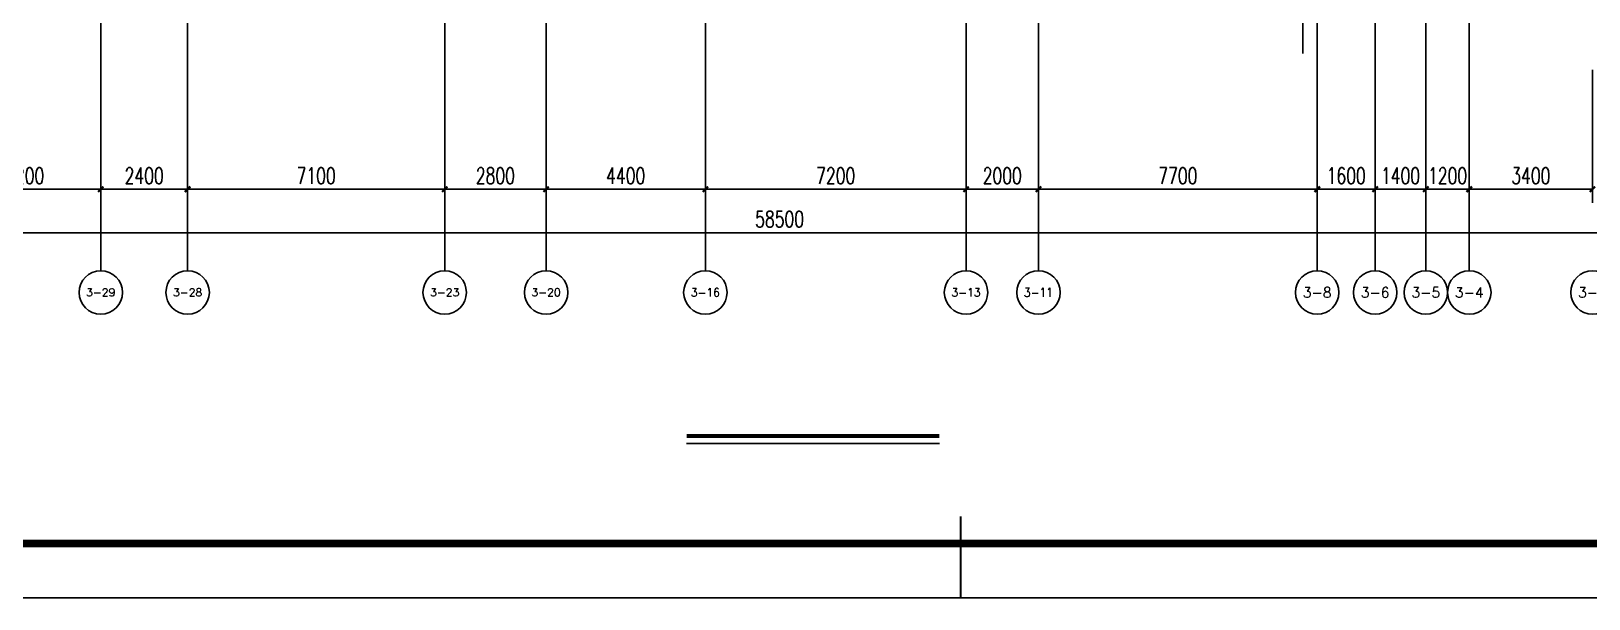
# Model space of a CAD drawing. Extents: x -59851 to 653804, y -249523 to 437614.
# Drawn here: x 312727 to 355751, y 348462 to 364139 of the extents above; entities that cross this region are included whole.
import ezdxf
from ezdxf.enums import TextEntityAlignment as Align

# ---------------------------------------------------------------- set-up
doc = ezdxf.new("R2010")
doc.units = 0
doc.header["$LTSCALE"] = 1000
doc.header["$MEASUREMENT"] = 0
for name, color, linetype in [('AXIS', 3, 'Continuous'), ('AXIS_TEXT', 7, 'Continuous'), ('DIM_SYMB', 3, 'Continuous'), ('DOTE', 16, 'Continuous'), ('LABEL_FIXBOX_PM', 7, 'Continuous'), ('LABEL_TXT_PM', 1, 'Continuous')]:
    doc.layers.add(name, color=color, linetype=linetype)
doc.styles.add('_TCH_AXIS', font='COMPLEX', dxfattribs={"bigfont": 'GBCBIG'})
doc.styles.add('_TCH_DIM_T3', font='SIMPLEX.shx', dxfattribs={"width": 0.705882, "bigfont": 'GBCBIG.shx'})
doc.styles.add('COMPLEX', font='COMPLEX')
doc.styles.add('LABEL_TXT_PM', font='pm_njadri_romans1.shx', dxfattribs={"width": 0.7, "bigfont": 'pm_njadri_hztxt.shx'})
doc.dimstyles.new('_TCH_ARCH&&150', dxfattribs={"dimtxt": 446.25, "dimasz": 150, "dimexe": 375, "dimexo": 450, "dimgap": 150, "dimtad": 1, "dimdec": 0, "dimzin": 0, "dimdsep": 46, "dimtxsty": '_TCH_DIM_T3', "dimblk": 'ARCHTICK', "dimcen": 0.09, "dimclrt": 7, "dimazin": 2, "dimtfac": 1, "dimtdec": 0, "dimtix": 1, "dimtmove": 2, "dimatfit": 3, "dimfxl": 0, "dimtolj": 1, "dimtzin": 0, "dimarcsym": 0})

# ---------------------------------------------------------------- blocks, each defined once
blk = doc.blocks.new('PMSheet_A1_20150113_5-3892016032414355901')
at = {"layer": 'LABEL_FIXBOX_PM'}
blk.add_lwpolyline([(0, 594), (841, 594), (841, 0), (0, 0)], close=True, dxfattribs=at)
at = {"layer": 'LABEL_FIXBOX_PM', "const_width": 1.4}
blk.add_lwpolyline([(831, 584), (25, 584), (25, 10), (831, 10)], close=True, dxfattribs=at)
at = {"layer": 'LABEL_FIXBOX_PM', "const_width": 0.35}
blk.add_lwpolyline([(420.5, 15), (420.5, 0)], dxfattribs=at)
at = {"layer": 'LABEL_TXT_PM', "style": 'LABEL_TXT_PM'}
for tag, height, width, p in [('修改图应说明理由', 4.5, 0.7, (788.35, 468.8)), ('出图章签名', 4.5, 0.7, (759.46, 338.09)), ('建设单位_U01', 4.5, 0.7, (800.9, 212.14)), ('建设单位', 4.5, 0.7, (800.9, 210.2)), ('建设单位_D01', 4.5, 0.7, (800.9, 207.4)), ('项目名称_U01', 4.5, 0.7, (800.9, 200.42)), ('项目名称', 4.5, 0.7, (800.9, 198.19)), ('项目名称_D01', 4.5, 0.7, (800.9, 195.3)), ('设计编号', 4.5, 0.6, (780.76, 187.9)), ('分项号', 4.5, 0.6, (820.26, 188)), ('项目经理', 4.5, 0.7, (780.26, 172)), ('项目经理签名', 4.5, 0.7, (810.18, 172.26)), ('审定', 4.5, 0.7, (780.26, 163.9)), ('审定签名', 4.5, 0.7, (810.18, 164.16)), ('审核', 4.5, 0.7, (780.26, 156)), ('审核签名', 4.5, 0.7, (810.18, 156.26)), ('项目负责', 4.5, 0.7, (780.26, 148)), ('项目负责签名', 4.5, 0.7, (810.18, 148.26)), ('专业负责', 4.5, 0.7, (780.26, 140)), ('专业负责签名', 4.5, 0.7, (810.18, 140.26)), ('校对', 4.5, 0.7, (780.26, 131.9)), ('校对签名', 4.5, 0.7, (810.18, 132.16)), ('设计签名', 4.5, 0.7, (810.18, 124.26)), ('设计', 4.5, 0.7, (780.26, 124)), ('绘制', 4.5, 0.7, (780.26, 115.9)), ('绘制签名', 4.5, 0.7, (810.18, 116.16)), ('方案_01', 4.5, 0.7, (780.26, 95.9)), ('方案_01签名', 4.5, 0.7, (810.18, 96.16)), ('方案_02', 4.5, 0.7, (780.26, 87.9)), ('方案_02签名', 4.5, 0.7, (810.18, 88.16)), ('方案_03', 4.5, 0.7, (780.29, 79.9)), ('方案_03签名', 4.5, 0.7, (810.2, 80.16)), ('方案_04', 4.5, 0.7, (780.26, 71.9)), ('方案_04签名', 4.5, 0.7, (810.18, 72.16)), ('图名_U02', 4.5, 0.7, (790.5, 60.2)), ('图名_U01', 4.5, 0.7, (790.5, 54.2)), ('图名', 4.5, 0.7, (790.5, 47.96)), ('图名_D01', 4.5, 0.7, (790.5, 42.4)), ('图名_D02', 4.5, 0.7, (790.5, 37)), ('图号', 3.5, 0.7, (760.97, 20.95)), ('图档号', 3.5, 0.7, (781.1, 20.95)), ('日期', 3.5, 0.7, (801.07, 20.95)), ('版本号', 3.5, 0.7, (820.27, 20.95))]:
    blk.add_attdef(tag, text='', height=height, dxfattribs=dict(at, width=width)).set_placement(p, align=Align.CENTER)
blk = doc.blocks.new('_ArchTick')
at = {"color": 0, "linetype": 'ByBlock', "const_width": 0.4}
blk.add_lwpolyline([(-0.5, -0.5), (0.5, 0.5)], dxfattribs=at)
blk = doc.blocks.new('*D4359')
at = {"layer": 'AXIS', "color": 0, "lineweight": -2, "transparency": 16777216}
for p, q in [((310449, 363074), (310449, 359399)), ((314649, 363074), (314649, 359399)), ((310449, 359774), (314649, 359774))]:
    blk.add_line(p, q, dxfattribs=at)
at = {"layer": 'Defpoints', "color": 0, "transparency": 16777216}
for p in [(310449, 363524), (314649, 363524), (314649, 359774)]:
    blk.add_point(p, dxfattribs=at)
at = {"layer": 'AXIS', "color": 0, "lineweight": -2, "transparency": 16777216, "xscale": 150, "yscale": 150, "zscale": 150, "rotation": 180}
blk.add_blockref('_ArchTick', (310449, 359774), dxfattribs=at)
at = {"layer": 'AXIS', "color": 0, "lineweight": -2, "transparency": 16777216, "xscale": 150, "yscale": 150, "zscale": 150}
blk.add_blockref('_ArchTick', (314649, 359774), dxfattribs=at)
at = {"layer": 'AXIS', "color": 7, "transparency": 16777216, "insert": (312549, 360147), "char_height": 446.2, "attachment_point": 5, "style": '_TCH_DIM_T3'}
blk.add_mtext('\\A1;4200', dxfattribs=at)
blk = doc.blocks.new('*D4360')
at = {"layer": 'AXIS', "color": 0, "lineweight": -2, "transparency": 16777216}
for p, q in [((314649, 363074), (314649, 359399)), ((317049, 363074), (317049, 359399)), ((314649, 359774), (317049, 359774))]:
    blk.add_line(p, q, dxfattribs=at)
at = {"layer": 'Defpoints', "color": 0, "transparency": 16777216}
for p in [(314649, 363524), (317049, 363524), (317049, 359774)]:
    blk.add_point(p, dxfattribs=at)
at = {"layer": 'AXIS', "color": 0, "lineweight": -2, "transparency": 16777216, "xscale": 150, "yscale": 150, "zscale": 150, "rotation": 180}
blk.add_blockref('_ArchTick', (314649, 359774), dxfattribs=at)
at = {"layer": 'AXIS', "color": 0, "lineweight": -2, "transparency": 16777216, "xscale": 150, "yscale": 150, "zscale": 150}
blk.add_blockref('_ArchTick', (317049, 359774), dxfattribs=at)
at = {"layer": 'AXIS', "color": 7, "transparency": 16777216, "insert": (315849, 360147), "char_height": 446.2, "attachment_point": 5, "style": '_TCH_DIM_T3'}
blk.add_mtext('\\A1;2400', dxfattribs=at)
blk = doc.blocks.new('*D4361')
at = {"layer": 'AXIS', "color": 0, "lineweight": -2, "transparency": 16777216}
for p, q in [((317049, 363074), (317049, 359399)), ((324149, 363074), (324149, 359399)), ((317049, 359774), (324149, 359774))]:
    blk.add_line(p, q, dxfattribs=at)
at = {"layer": 'Defpoints', "color": 0, "transparency": 16777216}
for p in [(317049, 363524), (324149, 363524), (324149, 359774)]:
    blk.add_point(p, dxfattribs=at)
at = {"layer": 'AXIS', "color": 0, "lineweight": -2, "transparency": 16777216, "xscale": 150, "yscale": 150, "zscale": 150, "rotation": 180}
blk.add_blockref('_ArchTick', (317049, 359774), dxfattribs=at)
at = {"layer": 'AXIS', "color": 0, "lineweight": -2, "transparency": 16777216, "xscale": 150, "yscale": 150, "zscale": 150}
blk.add_blockref('_ArchTick', (324149, 359774), dxfattribs=at)
at = {"layer": 'AXIS', "color": 7, "transparency": 16777216, "insert": (320599, 360147), "char_height": 446.2, "attachment_point": 5, "style": '_TCH_DIM_T3'}
blk.add_mtext('\\A1;7100', dxfattribs=at)
blk = doc.blocks.new('*D4362')
at = {"layer": 'AXIS', "color": 0, "lineweight": -2, "transparency": 16777216}
for p, q in [((324149, 363074), (324149, 359399)), ((326949, 363074), (326949, 359399)), ((324149, 359774), (326949, 359774))]:
    blk.add_line(p, q, dxfattribs=at)
at = {"layer": 'Defpoints', "color": 0, "transparency": 16777216}
for p in [(324149, 363524), (326949, 363524), (326949, 359774)]:
    blk.add_point(p, dxfattribs=at)
at = {"layer": 'AXIS', "color": 0, "lineweight": -2, "transparency": 16777216, "xscale": 150, "yscale": 150, "zscale": 150, "rotation": 180}
blk.add_blockref('_ArchTick', (324149, 359774), dxfattribs=at)
at = {"layer": 'AXIS', "color": 0, "lineweight": -2, "transparency": 16777216, "xscale": 150, "yscale": 150, "zscale": 150}
blk.add_blockref('_ArchTick', (326949, 359774), dxfattribs=at)
at = {"layer": 'AXIS', "color": 7, "transparency": 16777216, "insert": (325549, 360147), "char_height": 446.2, "attachment_point": 5, "style": '_TCH_DIM_T3'}
blk.add_mtext('\\A1;2800', dxfattribs=at)
blk = doc.blocks.new('*D4363')
at = {"layer": 'AXIS', "color": 0, "lineweight": -2, "transparency": 16777216}
for p, q in [((326949, 363074), (326949, 359399)), ((331349, 363074), (331349, 359399)), ((326949, 359774), (331349, 359774))]:
    blk.add_line(p, q, dxfattribs=at)
at = {"layer": 'Defpoints', "color": 0, "transparency": 16777216}
for p in [(326949, 363524), (331349, 363524), (331349, 359774)]:
    blk.add_point(p, dxfattribs=at)
at = {"layer": 'AXIS', "color": 0, "lineweight": -2, "transparency": 16777216, "xscale": 150, "yscale": 150, "zscale": 150, "rotation": 180}
blk.add_blockref('_ArchTick', (326949, 359774), dxfattribs=at)
at = {"layer": 'AXIS', "color": 0, "lineweight": -2, "transparency": 16777216, "xscale": 150, "yscale": 150, "zscale": 150}
blk.add_blockref('_ArchTick', (331349, 359774), dxfattribs=at)
at = {"layer": 'AXIS', "color": 7, "transparency": 16777216, "insert": (329149, 360147), "char_height": 446.2, "attachment_point": 5, "style": '_TCH_DIM_T3'}
blk.add_mtext('\\A1;4400', dxfattribs=at)
blk = doc.blocks.new('*D4364')
at = {"layer": 'AXIS', "color": 0, "lineweight": -2, "transparency": 16777216}
for p, q in [((331349, 363074), (331349, 359399)), ((338549, 363074), (338549, 359399)), ((331349, 359774), (338549, 359774))]:
    blk.add_line(p, q, dxfattribs=at)
at = {"layer": 'Defpoints', "color": 0, "transparency": 16777216}
for p in [(331349, 363524), (338549, 363524), (338549, 359774)]:
    blk.add_point(p, dxfattribs=at)
at = {"layer": 'AXIS', "color": 0, "lineweight": -2, "transparency": 16777216, "xscale": 150, "yscale": 150, "zscale": 150, "rotation": 180}
blk.add_blockref('_ArchTick', (331349, 359774), dxfattribs=at)
at = {"layer": 'AXIS', "color": 0, "lineweight": -2, "transparency": 16777216, "xscale": 150, "yscale": 150, "zscale": 150}
blk.add_blockref('_ArchTick', (338549, 359774), dxfattribs=at)
at = {"layer": 'AXIS', "color": 7, "transparency": 16777216, "insert": (334949, 360147), "char_height": 446.2, "attachment_point": 5, "style": '_TCH_DIM_T3'}
blk.add_mtext('\\A1;7200', dxfattribs=at)
blk = doc.blocks.new('*D4365')
at = {"layer": 'AXIS', "color": 0, "lineweight": -2, "transparency": 16777216}
for p, q in [((338549, 363074), (338549, 359399)), ((340549, 363074), (340549, 359399)), ((338549, 359774), (340549, 359774))]:
    blk.add_line(p, q, dxfattribs=at)
at = {"layer": 'Defpoints', "color": 0, "transparency": 16777216}
for p in [(338549, 363524), (340549, 363524), (340549, 359774)]:
    blk.add_point(p, dxfattribs=at)
at = {"layer": 'AXIS', "color": 0, "lineweight": -2, "transparency": 16777216, "xscale": 150, "yscale": 150, "zscale": 150, "rotation": 180}
blk.add_blockref('_ArchTick', (338549, 359774), dxfattribs=at)
at = {"layer": 'AXIS', "color": 0, "lineweight": -2, "transparency": 16777216, "xscale": 150, "yscale": 150, "zscale": 150}
blk.add_blockref('_ArchTick', (340549, 359774), dxfattribs=at)
at = {"layer": 'AXIS', "color": 7, "transparency": 16777216, "insert": (339549, 360147), "char_height": 446.2, "attachment_point": 5, "style": '_TCH_DIM_T3'}
blk.add_mtext('\\A1;2000', dxfattribs=at)
blk = doc.blocks.new('*D4366')
at = {"layer": 'AXIS', "color": 0, "lineweight": -2, "transparency": 16777216}
for p, q in [((340549, 363074), (340549, 359399)), ((348249, 363074), (348249, 359399)), ((340549, 359774), (348249, 359774))]:
    blk.add_line(p, q, dxfattribs=at)
at = {"layer": 'Defpoints', "color": 0, "transparency": 16777216}
for p in [(340549, 363524), (348249, 363524), (348249, 359774)]:
    blk.add_point(p, dxfattribs=at)
at = {"layer": 'AXIS', "color": 0, "lineweight": -2, "transparency": 16777216, "xscale": 150, "yscale": 150, "zscale": 150, "rotation": 180}
blk.add_blockref('_ArchTick', (340549, 359774), dxfattribs=at)
at = {"layer": 'AXIS', "color": 0, "lineweight": -2, "transparency": 16777216, "xscale": 150, "yscale": 150, "zscale": 150}
blk.add_blockref('_ArchTick', (348249, 359774), dxfattribs=at)
at = {"layer": 'AXIS', "color": 7, "transparency": 16777216, "insert": (344399, 360147), "char_height": 446.2, "attachment_point": 5, "style": '_TCH_DIM_T3'}
blk.add_mtext('\\A1;7700', dxfattribs=at)
blk = doc.blocks.new('*D4367')
at = {"layer": 'AXIS', "color": 0, "lineweight": -2, "transparency": 16777216}
for p, q in [((348249, 363074), (348249, 359399)), ((349849, 363074), (349849, 359399)), ((348249, 359774), (349849, 359774))]:
    blk.add_line(p, q, dxfattribs=at)
at = {"layer": 'Defpoints', "color": 0, "transparency": 16777216}
for p in [(348249, 363524), (349849, 363524), (349849, 359774)]:
    blk.add_point(p, dxfattribs=at)
at = {"layer": 'AXIS', "color": 0, "lineweight": -2, "transparency": 16777216, "xscale": 150, "yscale": 150, "zscale": 150, "rotation": 180}
blk.add_blockref('_ArchTick', (348249, 359774), dxfattribs=at)
at = {"layer": 'AXIS', "color": 0, "lineweight": -2, "transparency": 16777216, "xscale": 150, "yscale": 150, "zscale": 150}
blk.add_blockref('_ArchTick', (349849, 359774), dxfattribs=at)
at = {"layer": 'AXIS', "color": 7, "transparency": 16777216, "insert": (349049, 360147), "char_height": 446.2, "attachment_point": 5, "style": '_TCH_DIM_T3'}
blk.add_mtext('\\A1;1600', dxfattribs=at)
blk = doc.blocks.new('*D4368')
at = {"layer": 'AXIS', "color": 0, "lineweight": -2, "transparency": 16777216}
for p, q in [((349849, 363074), (349849, 359399)), ((351249, 363074), (351249, 359399)), ((349849, 359774), (351249, 359774))]:
    blk.add_line(p, q, dxfattribs=at)
at = {"layer": 'Defpoints', "color": 0, "transparency": 16777216}
for p in [(349849, 363524), (351249, 363524), (351249, 359774)]:
    blk.add_point(p, dxfattribs=at)
at = {"layer": 'AXIS', "color": 0, "lineweight": -2, "transparency": 16777216, "xscale": 150, "yscale": 150, "zscale": 150, "rotation": 180}
blk.add_blockref('_ArchTick', (349849, 359774), dxfattribs=at)
at = {"layer": 'AXIS', "color": 0, "lineweight": -2, "transparency": 16777216, "xscale": 150, "yscale": 150, "zscale": 150}
blk.add_blockref('_ArchTick', (351249, 359774), dxfattribs=at)
at = {"layer": 'AXIS', "color": 7, "transparency": 16777216, "insert": (350549, 360147), "char_height": 446.2, "attachment_point": 5, "style": '_TCH_DIM_T3'}
blk.add_mtext('\\A1;1400', dxfattribs=at)
blk = doc.blocks.new('*D4369')
at = {"layer": 'AXIS', "color": 0, "lineweight": -2, "transparency": 16777216}
for p, q in [((351249, 363074), (351249, 359399)), ((352449, 363074), (352449, 359399)), ((351249, 359774), (351099, 359774)), ((351249, 359774), (352449, 359774)), ((352449, 359774), (352599, 359774))]:
    blk.add_line(p, q, dxfattribs=at)
at = {"layer": 'Defpoints', "color": 0, "transparency": 16777216}
for p in [(351249, 363524), (352449, 363524), (352449, 359774)]:
    blk.add_point(p, dxfattribs=at)
at = {"layer": 'AXIS', "color": 0, "lineweight": -2, "transparency": 16777216, "xscale": 150, "yscale": 150, "zscale": 150}
blk.add_blockref('_ArchTick', (351249, 359774), dxfattribs=at)
at = {"layer": 'AXIS', "color": 0, "lineweight": -2, "transparency": 16777216, "xscale": 150, "yscale": 150, "zscale": 150, "rotation": 180}
blk.add_blockref('_ArchTick', (352449, 359774), dxfattribs=at)
at = {"layer": 'AXIS', "color": 7, "transparency": 16777216, "insert": (351849, 360147), "char_height": 446.2, "attachment_point": 5, "style": '_TCH_DIM_T3'}
blk.add_mtext('\\A1;1200', dxfattribs=at)
blk = doc.blocks.new('*D4370')
at = {"layer": 'AXIS', "color": 0, "lineweight": -2, "transparency": 16777216}
for p, q in [((352449, 363074), (352449, 359399)), ((355849, 363074), (355849, 359399)), ((352449, 359774), (355849, 359774))]:
    blk.add_line(p, q, dxfattribs=at)
at = {"layer": 'Defpoints', "color": 0, "transparency": 16777216}
for p in [(352449, 363524), (355849, 363524), (355849, 359774)]:
    blk.add_point(p, dxfattribs=at)
at = {"layer": 'AXIS', "color": 0, "lineweight": -2, "transparency": 16777216, "xscale": 150, "yscale": 150, "zscale": 150, "rotation": 180}
blk.add_blockref('_ArchTick', (352449, 359774), dxfattribs=at)
at = {"layer": 'AXIS', "color": 0, "lineweight": -2, "transparency": 16777216, "xscale": 150, "yscale": 150, "zscale": 150}
blk.add_blockref('_ArchTick', (355849, 359774), dxfattribs=at)
at = {"layer": 'AXIS', "color": 7, "transparency": 16777216, "insert": (354149, 360147), "char_height": 446.2, "attachment_point": 5, "style": '_TCH_DIM_T3'}
blk.add_mtext('\\A1;3400', dxfattribs=at)
blk = doc.blocks.new('*D4373')
at = {"layer": 'AXIS', "color": 0, "lineweight": -2, "transparency": 16777216}
for p, q in [((304149, 363074), (304149, 358199)), ((362649, 363074), (362649, 358199)), ((304149, 358574), (362649, 358574))]:
    blk.add_line(p, q, dxfattribs=at)
at = {"layer": 'Defpoints', "color": 0, "transparency": 16777216}
for p in [(304149, 363524), (362649, 363524), (362649, 358574)]:
    blk.add_point(p, dxfattribs=at)
at = {"layer": 'AXIS', "color": 0, "lineweight": -2, "transparency": 16777216, "xscale": 150, "yscale": 150, "zscale": 150, "rotation": 180}
blk.add_blockref('_ArchTick', (304149, 358574), dxfattribs=at)
at = {"layer": 'AXIS', "color": 0, "lineweight": -2, "transparency": 16777216, "xscale": 150, "yscale": 150, "zscale": 150}
blk.add_blockref('_ArchTick', (362649, 358574), dxfattribs=at)
at = {"layer": 'AXIS', "color": 7, "transparency": 16777216, "insert": (333399, 358947), "char_height": 446.2, "attachment_point": 5, "style": '_TCH_DIM_T3'}
blk.add_mtext('\\A1;58500', dxfattribs=at)
blk = doc.blocks.new('_AXISO')
blk.add_circle((0, 0), 0.5)
at = {"layer": 'AXIS_TEXT', "style": 'COMPLEX', "width": 1.041667}
blk.add_attdef('A', text='', height=0.56, dxfattribs=at).set_placement((-0.25, -0.28), (0.25, -0.28), align=Align.FIT)

msp = doc.modelspace()

# ---------------------------------------------------------------- linework, layer by layer
at = {"layer": 'AXIS'}
for p, q in [((314648.6, 363523.9), (314648.6, 357523.9)), ((317048.6, 363523.9), (317048.6, 357523.9)), ((324148.6, 363523.9), (324148.6, 357523.9)), ((326948.6, 363523.9), (326948.6, 357523.9)), ((331348.6, 363523.9), (331348.6, 357523.9)), ((338548.6, 363523.9), (338548.6, 357523.9)), ((340548.6, 363523.9), (340548.6, 357523.9)), ((348248.6, 363523.9), (348248.6, 357523.9)), ((349848.6, 363523.9), (349848.6, 357523.9)), ((351248.6, 363523.9), (351248.6, 357523.9)), ((352448.6, 363523.9), (352448.6, 357523.9))]:
    msp.add_line(p, q, dxfattribs=at)
at = {"layer": 'DIM_SYMB', "const_width": 105}
msp.add_lwpolyline([(330829.8, 352958.2), (337814.9, 352958.2)], dxfattribs=at)
at = {"layer": 'DIM_SYMB'}
msp.add_lwpolyline([(330829.8, 352748.2), (337814.9, 352748.2)], dxfattribs=at)
at = {"layer": 'DOTE'}
for p, q in [((314648.6, 423848.2), (314648.6, 363523.9)), ((317048.6, 423848.2), (317048.6, 363523.9)), ((324148.6, 423848.2), (324148.6, 363523.9)), ((326948.6, 423848.2), (326948.6, 363523.9)), ((331348.6, 423848.2), (331348.6, 363523.9)), ((338548.6, 423848.2), (338548.6, 363523.9)), ((340548.6, 423848.2), (340548.6, 363523.9)), ((347848.6, 423848.2), (347848.6, 363523.9)), ((348248.6, 423848.2), (348248.6, 363523.9)), ((349848.6, 423848.2), (349848.6, 363523.9)), ((351248.6, 423848.2), (351248.6, 363523.9)), ((352448.6, 423848.2), (352448.6, 363523.9))]:
    msp.add_line(p, q, dxfattribs=at)

# ---------------------------------------------------------------- block references
at = {"xscale": 150, "yscale": 150, "zscale": 150}
msp.add_blockref('PMSheet_A1_20150113_5-3892016032414355901', (275327.5, 348488), dxfattribs=at)
at = {"layer": 'AXIS'}
ref = msp.add_blockref('_AXISO', (314648.6, 356923.9), dxfattribs=dict(at, xscale=1200, yscale=1200, zscale=1200))
ref.add_attrib('A', '3-29', dxfattribs={"layer": 'AXIS_TEXT', "height": 215.8, "style": '_TCH_AXIS'}).set_placement((314242.7, 356816), (315054.5, 356816), align=Align.FIT)
ref = msp.add_blockref('_AXISO', (317048.6, 356923.9), dxfattribs=dict(at, xscale=1200, yscale=1200, zscale=1200))
ref.add_attrib('A', '3-28', dxfattribs={"layer": 'AXIS_TEXT', "height": 215.8, "style": '_TCH_AXIS'}).set_placement((316642.7, 356816), (317454.5, 356816), align=Align.FIT)
ref = msp.add_blockref('_AXISO', (324148.6, 356923.9), dxfattribs=dict(at, xscale=1200, yscale=1200, zscale=1200))
ref.add_attrib('A', '3-23', dxfattribs={"layer": 'AXIS_TEXT', "height": 215.8, "style": '_TCH_AXIS'}).set_placement((323742.7, 356816), (324554.5, 356816), align=Align.FIT)
ref = msp.add_blockref('_AXISO', (326948.6, 356923.9), dxfattribs=dict(at, xscale=1200, yscale=1200, zscale=1200))
ref.add_attrib('A', '3-20', dxfattribs={"layer": 'AXIS_TEXT', "height": 215.8, "style": '_TCH_AXIS'}).set_placement((326542.7, 356816), (327354.5, 356816), align=Align.FIT)
ref = msp.add_blockref('_AXISO', (331348.6, 356923.9), dxfattribs=dict(at, xscale=1200, yscale=1200, zscale=1200))
ref.add_attrib('A', '3-16', dxfattribs={"layer": 'AXIS_TEXT', "height": 229.32, "style": '_TCH_AXIS'}).set_placement((330944.6, 356809.2), (331752.7, 356809.2), align=Align.FIT)
ref = msp.add_blockref('_AXISO', (338548.6, 356923.9), dxfattribs=dict(at, xscale=1200, yscale=1200, zscale=1200))
ref.add_attrib('A', '3-13', dxfattribs={"layer": 'AXIS_TEXT', "height": 229.32, "style": '_TCH_AXIS'}).set_placement((338144.6, 356809.2), (338952.7, 356809.2), align=Align.FIT)
ref = msp.add_blockref('_AXISO', (340548.6, 356923.9), dxfattribs=dict(at, xscale=1200, yscale=1200, zscale=1200))
ref.add_attrib('A', '3-11', dxfattribs={"layer": 'AXIS_TEXT', "height": 244.58, "style": '_TCH_AXIS'}).set_placement((340146.8, 356801.6), (340950.4, 356801.6), align=Align.FIT)
ref = msp.add_blockref('_AXISO', (348248.6, 356923.9), dxfattribs=dict(at, xscale=1200, yscale=1200, zscale=1200))
ref.add_attrib('A', '3-8', dxfattribs={"layer": 'AXIS_TEXT', "height": 281.67, "style": '_TCH_AXIS'}).set_placement((347853, 356783), (348644.3, 356783), align=Align.FIT)
ref = msp.add_blockref('_AXISO', (349848.6, 356923.9), dxfattribs=dict(at, xscale=1200, yscale=1200, zscale=1200))
ref.add_attrib('A', '3-6', dxfattribs={"layer": 'AXIS_TEXT', "height": 281.67, "style": '_TCH_AXIS'}).set_placement((349453, 356783), (350244.3, 356783), align=Align.FIT)
ref = msp.add_blockref('_AXISO', (351248.6, 356923.9), dxfattribs=dict(at, xscale=1200, yscale=1200, zscale=1200))
ref.add_attrib('A', '3-5', dxfattribs={"layer": 'AXIS_TEXT', "height": 281.67, "style": '_TCH_AXIS'}).set_placement((350853, 356783), (351644.3, 356783), align=Align.FIT)
ref = msp.add_blockref('_AXISO', (352448.6, 356923.9), dxfattribs=dict(at, xscale=1200, yscale=1200, zscale=1200))
ref.add_attrib('A', '3-4', dxfattribs={"layer": 'AXIS_TEXT', "height": 273.43, "style": '_TCH_AXIS'}).set_placement((352051.5, 356787.2), (352845.8, 356787.2), align=Align.FIT)
ref = msp.add_blockref('_AXISO', (355848.6, 356923.9), dxfattribs=dict(at, xscale=1200, yscale=1200, zscale=1200))
ref.add_attrib('A', '3-3', dxfattribs={"layer": 'AXIS_TEXT', "height": 281.67, "style": '_TCH_AXIS'}).set_placement((355453, 356783), (356244.3, 356783), align=Align.FIT)

# ---------------------------------------------------------------- dimensions: what is measured, and where the dimension line sits
for p1, p2, distance, picture, middle in [((304148.6, 363523.9), (362648.6, 363523.9), -4950, '*D4373', (333398.6, 358947)), ((310448.6, 363523.9), (314648.6, 363523.9), -3750, '*D4359', (312548.6, 360147)), ((314648.6, 363523.9), (317048.6, 363523.9), -3750, '*D4360', (315848.6, 360147)), ((317048.6, 363523.9), (324148.6, 363523.9), -3750, '*D4361', (320598.6, 360147)), ((324148.6, 363523.9), (326948.6, 363523.9), -3750, '*D4362', (325548.6, 360147)), ((326948.6, 363523.9), (331348.6, 363523.9), -3750, '*D4363', (329148.6, 360147)), ((331348.6, 363523.9), (338548.6, 363523.9), -3750, '*D4364', (334948.6, 360147)), ((338548.6, 363523.9), (340548.6, 363523.9), -3750, '*D4365', (339548.6, 360147)), ((340548.6, 363523.9), (348248.6, 363523.9), -3750, '*D4366', (344398.6, 360147)), ((348248.6, 363523.9), (349848.6, 363523.9), -3750, '*D4367', (349048.6, 360147)), ((349848.6, 363523.9), (351248.6, 363523.9), -3750, '*D4368', (350548.6, 360147)), ((351248.6, 363523.9), (352448.6, 363523.9), -3750, '*D4369', (351848.6, 360147)), ((352448.6, 363523.9), (355848.6, 363523.9), -3750, '*D4370', (354148.6, 360147))]:
    dim = msp.add_aligned_dim(p1=p1, p2=p2, distance=distance, dimstyle='_TCH_ARCH&&150', dxfattribs=at)
    dim.commit()
    dim.dimension.update_dxf_attribs({"geometry": picture, "text_midpoint": middle})

doc.saveas('drawing.dxf')
